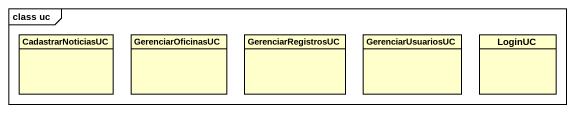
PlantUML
@startuml
mainframe class uc
hide circle
hide empty members
class CadastrarNoticiasUC
class GerenciarOficinasUC
class GerenciarRegistrosUC
class GerenciarUsuariosUC
class LoginUC
@enduml
